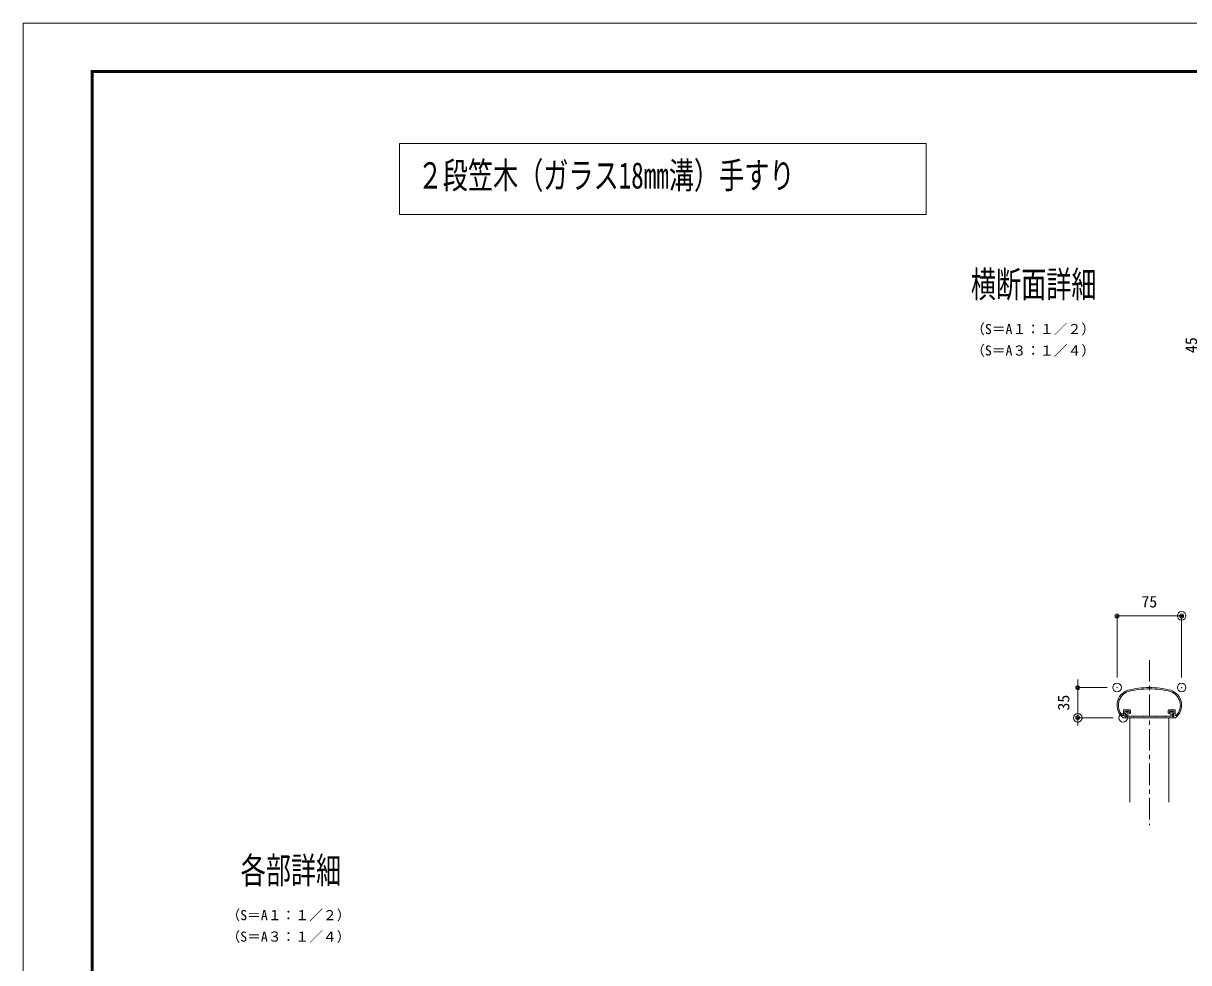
# Model space of a CAD drawing. Units: millimetres, scale not verified. Extents: x -3659 to 3659, y -1188 to 1188.
# Drawn here: x -3659 to -2306, y 98 to 1188 of the extents above; entities that cross this region are included whole.
import ezdxf
from ezdxf.enums import TextEntityAlignment as Align

# ---------------------------------------------------------------- set-up
doc = ezdxf.new("R2010")
doc.units = ezdxf.units.MM
doc.header["$LTSCALE"] = 20
doc.header["$PDMODE"] = 32
doc.header["$PDSIZE"] = 10
doc.linetypes.add('USER1', pattern=[2, 1.25, -0.25, 0.25, -0.25])
for name, color, linetype, lineweight in [('0-0_0', 7, 'Continuous', 18), ('0-1_DEFPOINTS', 7, 'Continuous', 18), ('0-4_WAKU', 7, 'Continuous', 18), ('0-8_3中心線', 2, 'USER1', 18), ('0-9_41ｱﾙﾐ', 6, 'Continuous', 18), ('0-A_1手摺寸法', 7, 'Continuous', 18), ('0-D_CYAN', 4, 'Continuous', 18)]:
    doc.layers.add(name, color=color, linetype=linetype, lineweight=lineweight)
doc.styles.add('ＭＳ ゴシック', font='')
doc.styles.get('ＭＳ ゴシック').set_extended_font_data('MS Gothic')

# ---------------------------------------------------------------- blocks, each defined once
blk = doc.blocks.new('HK-007')
at = {"layer": '0-9_41ｱﾙﾐ'}
for p, q in [((-30.5, 0), (-27.5, 0)), ((-30, 3.25), (-30, 8.5)), ((-29.5, 9), (-22.5, 9)), ((-28.5, 4.3), (-28.5, 7.5)), ((-28.5, 4.3), (-28.5, 7.5)), ((-28.5, 7.5), (-23.5, 7.5)), ((-28.5, 4.3), (-26.7, 4.3)), ((-28.5, 1.5), (-28.5, 2.8)), ((-28.5, 2.8), (-27.5, 2.8)), ((-28.5, 1.5), (-27.5, 1.5)), ((-26.53, 3.99), (-27.5, 2.8)), ((-27.5, 0), (-27.5, 1.5)), ((-27.5, 1), (-27.5, 0)), ((-23.5, 5.5), (-23.5, 7.5)), ((-23, 5), (-22.5, 5)), ((-22, 5.5), (-22, 8.5)), ((22, 5.5), (22, 8.5)), ((29.5, 9), (22.5, 9)), ((23, 5), (22.5, 5)), ((23.5, 5.5), (23.5, 7.5)), ((28.5, 7.5), (23.5, 7.5)), ((26.53, 3.99), (27.5, 2.8)), ((28.5, 4.3), (26.7, 4.3)), ((28.5, 2.8), (27.5, 2.8)), ((27.5, 0), (27.5, 1.5)), ((28.5, 1.5), (27.5, 1.5)), ((30.5, 0), (27.5, 0)), ((28.5, 4.3), (28.5, 7.5)), ((28.5, 4.3), (28.5, 7.5)), ((28.5, 1.5), (28.5, 2.8)), ((30, 3.25), (30, 8.5))]:
    blk.add_line(p, q, dxfattribs=at)
for centre, radius, start, end in [((-19.2, 14.39), 18.3, 108.03854, 231.86719), ((-19.2, 14.39), 16.8, 108.19177, 223.97638), ((0.25, -65), 100, 90.14257, 104.54589), ((0.25, -65), 98.5, 90.14257, 104.51882), ((-0.25, -65), 100, 75.45411, 89.85743), ((-0.25, -65), 98.5, 75.48118, 89.85743), ((19.2, 14.39), 16.8, 316.02362, 71.80823), ((19.2, 14.39), 18.3, 308.13281, 71.96146), ((-30.75, 3.25), 0.75, 223.97638, 0), ((-29.5, 8.5), 0.5, 90, 180), ((-26.7, 4.1), 0.2, 326.30993, 90), ((-23, 5.5), 0.5, 180, 270), ((-22.5, 8.5), 0.5, 0, 90), ((-22.5, 5.5), 0.5, 270, 0), ((22.5, 8.5), 0.5, 90, 180), ((22.5, 5.5), 0.5, 180, 270), ((23, 5.5), 0.5, 270, 0), ((26.7, 4.1), 0.2, 90, 213.69007), ((29.5, 8.5), 0.5, 0, 90), ((30.75, 3.25), 0.75, 180, 316.02362)]:
    blk.add_arc(centre, radius, start, end, dxfattribs=at)
at = {"layer": '0-D_CYAN'}
blk.add_line((-27.5, 0), (-27.5, 1), dxfattribs=at)
blk = doc.blocks.new('_ORIGIN2')
at = {"layer": '0-0_0'}
blk.add_line((-0.5, 0), (-1, 0), dxfattribs=at)
for radius in [0.5, 0.25]:
    blk.add_circle((0, 0), radius, dxfattribs=at)
blk = doc.blocks.new('D16')
at = {"layer": '0-1_DEFPOINTS'}
for p in [(-195.61, 924.21), (-270.61, 841.05), (-195.61, 841.05)]:
    blk.add_point(p, dxfattribs=at)
at = {"layer": '0-A_1手摺寸法'}
for p, q in [((-270.61, 852.55), (-270.61, 924.21)), ((-266.01, 924.21), (-200.21, 924.21)), ((-195.61, 852.55), (-195.61, 924.21))]:
    blk.add_line(p, q, dxfattribs=at)
at = {"layer": '0-A_1手摺寸法', "xscale": 4.6, "yscale": 4.6, "rotation": 180}
blk.add_blockref('_ORIGIN2', (-270.61, 924.21), dxfattribs=at)
at = {"layer": '0-A_1手摺寸法', "xscale": 4.6, "yscale": 4.6}
blk.add_blockref('_ORIGIN2', (-195.61, 924.21), dxfattribs=at)
at = {"layer": '0-A_1手摺寸法', "style": 'ＭＳ ゴシック'}
blk.add_text('75', height=13.49, dxfattribs=at).set_placement((-242.31, 929.96), align=Align.BOTTOM_LEFT)
blk = doc.blocks.new('D17')
at = {"layer": '0-1_DEFPOINTS'}
for p in [(-270.61, 841.05), (-316.16, 806.05), (-263.61, 806.05)]:
    blk.add_point(p, dxfattribs=at)
at = {"layer": '0-A_1手摺寸法'}
for p, q in [((-316.16, 845.65), (-316.16, 850.25)), ((-282.11, 841.05), (-316.16, 841.05)), ((-316.16, 841.05), (-316.16, 806.05)), ((-275.11, 806.05), (-316.16, 806.05)), ((-316.16, 801.45), (-316.16, 796.85))]:
    blk.add_line(p, q, dxfattribs=at)
at = {"layer": '0-A_1手摺寸法', "xscale": 4.6, "yscale": 4.6}
for p, rotation in [((-316.16, 841.05), 270), ((-316.16, 806.05), 90)]:
    blk.add_blockref('_ORIGIN2', p, dxfattribs=dict(at, rotation=rotation))
at = {"layer": '0-A_1手摺寸法', "style": 'ＭＳ ゴシック'}
blk.add_text('35', height=13.49, rotation=90, dxfattribs=at).set_placement((-321.91, 814.35), align=Align.BOTTOM_LEFT)
blk = doc.blocks.new('D26')
at = {"layer": '0-1_DEFPOINTS'}
for p in [(-14.3, 1283.5), (-168.03, 1193.5), (-14.3, 1193.5)]:
    blk.add_point(p, dxfattribs=at)
at = {"layer": '0-A_1手摺寸法'}
for p, q in [((-25.8, 1283.5), (-168.03, 1283.5)), ((-168.03, 1278.9), (-168.03, 1198.1)), ((-25.8, 1193.5), (-168.03, 1193.5))]:
    blk.add_line(p, q, dxfattribs=at)
at = {"layer": '0-A_1手摺寸法', "xscale": 4.6, "yscale": 4.6}
for p, rotation in [((-168.03, 1283.5), 90), ((-168.03, 1193.5), 270)]:
    blk.add_blockref('_ORIGIN2', p, dxfattribs=dict(at, rotation=rotation))
at = {"layer": '0-A_1手摺寸法', "style": 'ＭＳ ゴシック'}
blk.add_text('45', height=13.49, rotation=90, dxfattribs=at).set_placement((-173.78, 1229.3), align=Align.BOTTOM_LEFT)
blk = doc.blocks.new('A$C23197C01')
at = {"layer": '0-9_41ｱﾙﾐ'}
for p, q in [((0, 4.5), (0.89, 6.98)), ((0, 1), (0, 0)), ((27.5, 0), (0, 0)), ((1, 4.3), (0.2, 4.3)), ((1, 1.5), (0.5, 1.5)), ((1, 4.3), (1, 1.5)), ((2.5, 6.54), (2.5, 1.8)), ((8.9, 1.8), (2.5, 1.8)), ((8.9, 1.8), (9.03, 1.59)), ((9.5, 1.8), (9.37, 1.59)), ((20.2, 1.8), (9.5, 1.8)), ((20.2, 1.8), (20.33, 1.59)), ((20.8, 1.8), (20.67, 1.59)), ((27.5, 1.8), (20.8, 1.8)), ((27.5, 1.8), (34.2, 1.8)), ((27.5, 0), (55, 0)), ((34.2, 1.8), (34.33, 1.59)), ((34.8, 1.8), (34.67, 1.59)), ((34.8, 1.8), (45.5, 1.8)), ((45.5, 1.8), (45.63, 1.59)), ((46.1, 1.8), (45.97, 1.59)), ((46.1, 1.8), (52.5, 1.8)), ((52.5, 6.54), (52.5, 1.8)), ((54, 4.3), (54.8, 4.3)), ((54, 4.3), (54, 1.5)), ((54, 1.5), (54.5, 1.5)), ((55, 4.5), (54.11, 6.98)), ((55, 1), (55, 0))]:
    blk.add_line(p, q, dxfattribs=at)
for centre, radius, start, end in [((0.2, 4.5), 0.2, 180, 270), ((0.5, 1), 0.5, 90, 180), ((1.59, 6.37), 0.928, 10.39365, 139.12846), ((9.2, 1.7), 0.2, 212.33353, 327.66647), ((20.5, 1.7), 0.2, 212.33353, 327.66647), ((34.5, 1.7), 0.2, 212.33353, 327.66647), ((45.8, 1.7), 0.2, 212.33353, 327.66647), ((53.41, 6.37), 0.928, 40.87154, 169.60635), ((54.5, 1), 0.5, 0, 90), ((54.8, 4.5), 0.2, 270, 0)]:
    blk.add_arc(centre, radius, start, end, dxfattribs=at)

msp = doc.modelspace()

# ---------------------------------------------------------------- linework, layer by layer
at = {"layer": '0-0_0'}
for p, q in [((-2374.25, 382.11), (-2374.25, 284.25)), ((-2329.25, 382.11), (-2329.25, 284.25))]:
    msp.add_line(p, q, dxfattribs=at)
msp.add_lwpolyline([(-2610.93, 966.14), (-3222.17, 966.14), (-3222.17, 1048.47), (-2610.93, 1048.47)], close=True, dxfattribs=at)
at = {"layer": '0-1_DEFPOINTS', "color": 5}
for p, q in [((-3658.91, 1188), (-3658.91, -1188)), ((-294.91, 1188), (-3658.91, 1188))]:
    msp.add_line(p, q, dxfattribs=at)
at = {"layer": '0-4_WAKU'}
for p, q in [((-3580.11, 1133.2), (-3580.11, -1129.2)), ((-377.71, 1133.2), (-3580.11, 1133.2)), ((-3579.51, 1132.6), (-3579.51, -1128.6)), ((-378.31, 1132.6), (-3579.51, 1132.6)), ((-3578.91, 1132), (-3578.91, -1128)), ((-378.91, 1132), (-3578.91, 1132)), ((-3578.31, 1131.4), (-3578.31, -1127.4)), ((-379.51, 1131.4), (-3578.31, 1131.4)), ((-3577.71, 1130.8), (-3577.71, -1126.8)), ((-380.11, 1130.8), (-3577.71, 1130.8))]:
    msp.add_line(p, q, dxfattribs=at)
at = {"layer": '0-8_3中心線'}
msp.add_line((-2351.75, 448.96), (-2351.75, 257.31), dxfattribs=at)

# ---------------------------------------------------------------- block references
at = {"layer": '0-0_0'}
msp.add_blockref('HK-007', (-2351.75, 382.11), dxfattribs=at)
at = {"layer": '0-A_1手摺寸法'}
for name, p in [('D26', (-2118.65, -423.94)), ('D16', (-2118.65, -423.94)), ('D17', (-2118.65, -423.94)), ('A$C23197C01', (-2379.25, 382.11))]:
    msp.add_blockref(name, p, dxfattribs=at)

# ---------------------------------------------------------------- texts
at = {"layer": '0-0_0', "style": 'ＭＳ ゴシック', "width": 0.7}
for s, p in [('２段笠木（ガラス18mm溝）手すり', (-3201.11, 987.09)), ('横断面詳細', (-2558.95, 860.71)), ('各部詳細', (-3406.56, 180.54))]:
    msp.add_text(s, height=30.55, dxfattribs=at).set_placement(p, align=Align.BOTTOM_LEFT)
at = {"layer": '0-0_0', "style": 'ＭＳ ゴシック'}
for s, p in [('（S＝A１：１／２）', (-2558.65, 823.8)), ('（S＝A３：１／４）', (-2558.65, 798.9)), ('（S＝A１：１／２）', (-3423.08, 143.63)), ('（S＝A３：１／４）', (-3423.08, 118.72))]:
    msp.add_text(s, height=11.73, dxfattribs=at).set_placement(p, align=Align.BOTTOM_LEFT)

doc.saveas('drawing.dxf')
